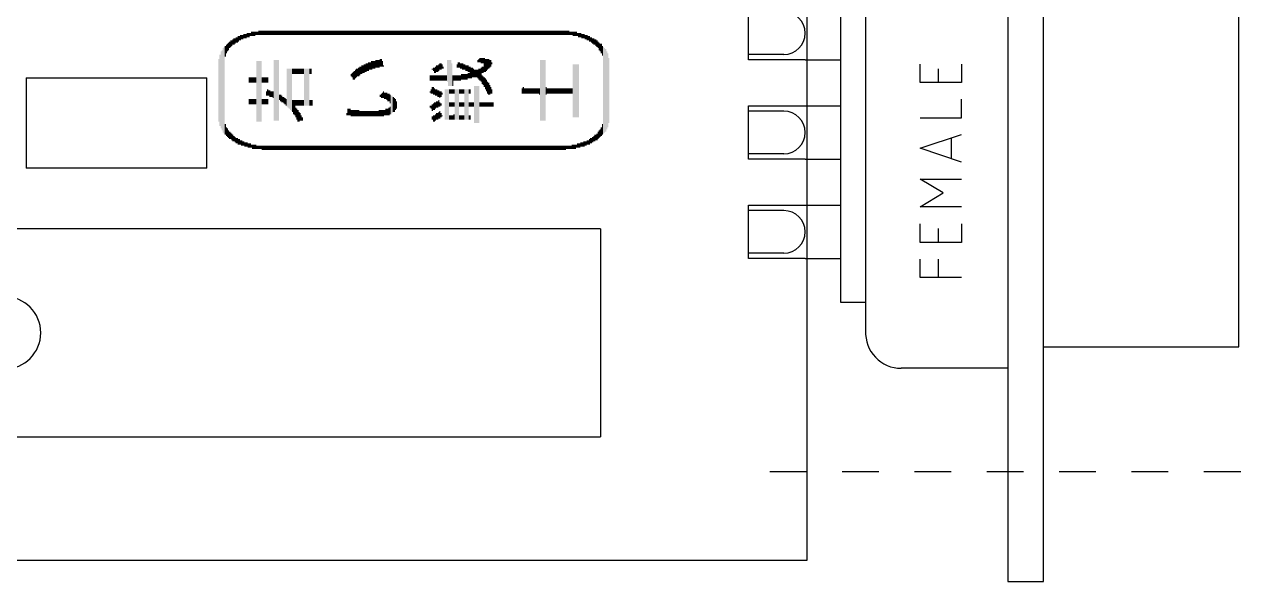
# Model space of a CAD drawing. Extents: x -12.2 to 54.6, y -5.6 to 69.1.
# Drawn here: x 5.98 to 40.2, y -5.6 to 10.07 of the extents above; entities that cross this region are included whole.
import ezdxf

# ---------------------------------------------------------------- set-up
doc = ezdxf.new("R2010")
doc.units = 0
for name, color, linetype in [('20', 30, 'CONTINUOUS'), ('21', 253, 'CONTINUOUS'), ('51', 253, 'CONTINUOUS')]:
    doc.layers.add(name, color=color, linetype=linetype)

# ---------------------------------------------------------------- blocks, each defined once
blk = doc.blocks.new('RECT')
blk.add_solid([(-0.5, -0.5), (0.5, -0.5), (-0.5, 0.5), (0.5, 0.5)])

msp = doc.modelspace()

# ---------------------------------------------------------------- linework, layer by layer
at = {"layer": '20'}
for p, q in [((28, -5), (28, 47)), ((0, -5), (28, -5))]:
    msp.add_line(p, q, dxfattribs=at)
at = {"layer": '21'}
for p, q in [((33.65, 41.6), (33.65, 0.4)), ((34.65, 1), (34.65, 41)), ((40.15, 1), (40.15, 41)), ((28.95, 2.25), (28.95, 39.75)), ((29.65, 39.75), (29.65, 2.25)), ((27.95, 9.074), (28.95, 9.074)), ((31.1808, 8.4372), (31.1808, 8.9565)), ((32.3492, 8.9565), (32.3492, 8.4372)), ((6.0325, 8.5725), (6.0325, 6.0325)), ((6.0325, 8.5725), (11.1125, 8.5725)), ((11.1125, 6.0325), (11.1125, 8.5725)), ((31.7001, 8.4372), (31.7001, 8.8267)), ((32.3492, 8.4372), (31.1808, 8.4372)), ((32.3492, 7.4466), (32.3492, 7.9659)), ((27.95, 7.78), (28.95, 7.78)), ((31.1808, 7.4466), (32.3492, 7.4466)), ((31.1808, 6.5878), (32.3492, 6.9773)), ((32.0571, 6.8799), (32.0571, 6.2957)), ((32.3492, 6.1983), (31.1808, 6.5878)), ((27.95, 6.28), (28.95, 6.28)), ((11.1125, 6.0325), (6.0325, 6.0325)), ((31.8299, 5.3305), (31.1808, 5.72)), ((31.1808, 5.72), (32.3492, 5.72)), ((31.1808, 4.941), (31.8299, 5.3305)), ((27.95, 4.986), (28.95, 4.986)), ((32.3492, 4.941), (31.1808, 4.941)), ((31.1808, 3.9414), (31.1808, 4.4607)), ((32.3492, 4.4607), (32.3492, 3.9414)), ((22.1933, 4.3197), (5.4293, 4.3197)), ((22.1933, 4.3197), (22.1933, -1.5223)), ((31.7001, 3.9414), (31.7001, 4.3309)), ((32.3492, 3.9414), (31.1808, 3.9414)), ((27.95, 3.486), (28.95, 3.486)), ((31.1808, 2.9508), (31.1808, 3.4701)), ((31.7001, 2.9508), (31.7001, 3.4701)), ((32.3492, 2.9508), (31.1808, 2.9508)), ((29.65, 2.25), (28.95, 2.25)), ((29.65, 2.25), (29.65, 1.45)), ((34.65, -5.6), (34.65, 1)), ((34.65, 1), (40.15, 1)), ((33.65, 0.4), (30.65, 0.4)), ((33.65, 0.4), (33.65, -5.6)), ((5.4293, -1.5223), (22.1933, -1.5223)), ((26.95, -2.5), (27.9857, -2.5)), ((28.9857, -2.5), (30.0214, -2.5)), ((31.0214, -2.5), (32.0571, -2.5)), ((33.0571, -2.5), (34.0929, -2.5)), ((35.0929, -2.5), (36.1286, -2.5)), ((37.1286, -2.5), (38.1643, -2.5)), ((39.1643, -2.5), (40.2, -2.5)), ((33.65, -5.6), (34.65, -5.6))]:
    msp.add_line(p, q, dxfattribs=at)
for centre, radius, start, end in [((5.4293, 1.3988), 1.016, 270, 90), ((30.6494, 1.4006), 1.0006, 177.1716, 270.034)]:
    msp.add_arc(centre, radius, start, end, dxfattribs=at)
at = {"layer": '51'}
for p, q in [((26.35, 9.224), (26.35, 10.424)), ((26.35, 9.074), (26.35, 9.224)), ((27.35, 9.224), (26.35, 9.224)), ((27.95, 9.074), (26.35, 9.074)), ((26.35, 7.63), (26.35, 7.78)), ((26.35, 7.78), (27.95, 7.78)), ((26.35, 6.43), (26.35, 7.63)), ((27.35, 7.63), (26.35, 7.63)), ((26.35, 6.28), (26.35, 6.43)), ((27.35, 6.43), (26.35, 6.43)), ((27.95, 6.28), (26.35, 6.28)), ((26.35, 4.836), (26.35, 4.986)), ((26.35, 4.986), (27.95, 4.986)), ((26.35, 3.636), (26.35, 4.836)), ((27.35, 4.836), (26.35, 4.836)), ((26.35, 3.486), (26.35, 3.636)), ((27.35, 3.636), (26.35, 3.636)), ((27.95, 3.486), (26.35, 3.486))]:
    msp.add_line(p, q, dxfattribs=at)
for centre in [(27.35, 9.824), (27.35, 7.03), (27.35, 4.236)]:
    msp.add_arc(centre, 0.6, 270, 90, dxfattribs=at)

# ---------------------------------------------------------------- block references
at = {"layer": '21', "yscale": 0.0305, "rotation": 90}
for p, xscale in [((11.7595, 9.4974), 0.1829), ((11.79, 9.5278), 0.1829), ((11.8205, 9.5431), 0.1524), ((11.8509, 9.5736), 0.1524), ((11.8814, 9.5888), 0.1829), ((11.9119, 9.604), 0.1524), ((11.9424, 9.6345), 0.1524), ((11.9729, 9.6345), 0.1524), ((12.0033, 9.665), 0.1524), ((12.0338, 9.6802), 0.1219), ((12.0643, 9.6955), 0.1524), ((12.0948, 9.7107), 0.1219), ((12.1253, 9.7107), 0.1219), ((12.1557, 9.7412), 0.1219), ((12.1862, 9.7412), 0.1219), ((12.2167, 9.7412), 0.1219), ((12.2472, 9.7717), 0.1219), ((12.2777, 9.7717), 0.1219), ((12.3081, 9.7717), 0.1219), ((12.3386, 9.7869), 0.0914), ((12.3691, 9.8022), 0.1219), ((12.3996, 9.8022), 0.1219), ((12.4301, 9.8022), 0.1219), ((12.4605, 9.8022), 0.1219), ((12.491, 9.8174), 0.0914), ((12.5215, 9.8174), 0.0914), ((12.552, 9.8174), 0.0914), ((12.5825, 9.8326), 0.1219), ((12.6129, 9.8326), 0.1219), ((12.6434, 9.8326), 0.1219), ((12.6739, 9.8326), 0.1219), ((12.7044, 9.8326), 0.1219), ((12.7349, 9.8326), 0.1219), ((12.7653, 9.8326), 0.1219), ((12.7958, 9.8326), 0.1219), ((12.8263, 9.8326), 0.1219), ((12.8568, 9.8326), 0.1219), ((12.8873, 9.8326), 0.1219), ((12.9177, 9.8326), 0.1219), ((12.9482, 9.8326), 0.1219), ((12.9787, 9.8326), 0.1219), ((13.0092, 9.8326), 0.1219), ((13.0397, 9.8326), 0.1219), ((13.0701, 9.8326), 0.1219), ((13.1006, 9.8326), 0.1219), ((13.1311, 9.8326), 0.1219), ((13.1616, 9.8326), 0.1219), ((13.1921, 9.8326), 0.1219), ((13.2225, 9.8326), 0.1219), ((13.253, 9.8326), 0.1219), ((13.2835, 9.8326), 0.1219), ((13.314, 9.8326), 0.1219), ((13.3445, 9.8326), 0.1219), ((13.3749, 9.8326), 0.1219), ((13.4054, 9.8326), 0.1219), ((13.4359, 9.8326), 0.1219), ((13.4664, 9.8326), 0.1219), ((13.4969, 9.8326), 0.1219), ((13.5273, 9.8326), 0.1219), ((13.5578, 9.8326), 0.1219), ((13.5883, 9.8326), 0.1219), ((13.6188, 9.8326), 0.1219), ((13.6493, 9.8326), 0.1219), ((13.6797, 9.8326), 0.1219), ((13.7102, 9.8326), 0.1219), ((13.7407, 9.8326), 0.1219), ((13.7712, 9.8326), 0.1219), ((13.8017, 9.8326), 0.1219), ((13.8321, 9.8326), 0.1219), ((13.8626, 9.8326), 0.1219), ((13.8931, 9.8326), 0.1219), ((13.9236, 9.8326), 0.1219), ((13.9541, 9.8326), 0.1219), ((13.9845, 9.8326), 0.1219), ((14.015, 9.8326), 0.1219), ((14.0455, 9.8326), 0.1219), ((14.076, 9.8326), 0.1219), ((14.1065, 9.8326), 0.1219), ((14.1369, 9.8326), 0.1219), ((14.1674, 9.8326), 0.1219), ((14.1979, 9.8326), 0.1219), ((14.2284, 9.8326), 0.1219), ((14.2589, 9.8326), 0.1219), ((14.2893, 9.8326), 0.1219), ((14.3198, 9.8326), 0.1219), ((14.3503, 9.8326), 0.1219), ((14.3808, 9.8326), 0.1219), ((14.4113, 9.8326), 0.1219), ((14.4417, 9.8326), 0.1219), ((14.4722, 9.8326), 0.1219), ((14.5027, 9.8326), 0.1219), ((14.5332, 9.8326), 0.1219), ((14.5637, 9.8326), 0.1219), ((14.5941, 9.8326), 0.1219), ((14.6246, 9.8326), 0.1219), ((14.6551, 9.8326), 0.1219), ((14.6856, 9.8326), 0.1219), ((14.7161, 9.8326), 0.1219), ((14.7465, 9.8326), 0.1219), ((14.777, 9.8326), 0.1219), ((14.8075, 9.8326), 0.1219), ((14.838, 9.8326), 0.1219), ((14.8685, 9.8326), 0.1219), ((14.8989, 9.8326), 0.1219), ((14.9294, 9.8326), 0.1219), ((14.9599, 9.8326), 0.1219), ((14.9904, 9.8326), 0.1219), ((15.0209, 9.8326), 0.1219), ((15.0513, 9.8326), 0.1219), ((15.0818, 9.8326), 0.1219), ((15.1123, 9.8326), 0.1219), ((15.1428, 9.8326), 0.1219), ((15.1733, 9.8326), 0.1219), ((15.2037, 9.8326), 0.1219), ((15.2342, 9.8326), 0.1219), ((15.2647, 9.8326), 0.1219), ((15.2952, 9.8326), 0.1219), ((15.3257, 9.8326), 0.1219), ((15.3561, 9.8326), 0.1219), ((15.3866, 9.8326), 0.1219), ((15.4171, 9.8326), 0.1219), ((15.4476, 9.8326), 0.1219), ((15.4781, 9.8326), 0.1219), ((15.5085, 9.8326), 0.1219), ((15.539, 9.8326), 0.1219), ((15.5695, 9.8326), 0.1219), ((15.6, 9.8326), 0.1219), ((15.6305, 9.8326), 0.1219), ((15.6609, 9.8326), 0.1219), ((15.6914, 9.8326), 0.1219), ((15.7219, 9.8326), 0.1219), ((15.7524, 9.8326), 0.1219), ((15.7829, 9.8326), 0.1219), ((15.8133, 9.8326), 0.1219), ((15.8438, 9.8326), 0.1219), ((15.8743, 9.8326), 0.1219), ((15.9048, 9.8326), 0.1219), ((15.9353, 9.8326), 0.1219), ((15.9657, 9.8326), 0.1219), ((15.9962, 9.8326), 0.1219), ((16.0267, 9.8326), 0.1219), ((16.0572, 9.8326), 0.1219), ((16.0877, 9.8326), 0.1219), ((16.1181, 9.8326), 0.1219), ((16.1486, 9.8326), 0.1219), ((16.1791, 9.8326), 0.1219), ((16.2096, 9.8326), 0.1219), ((16.2401, 9.8326), 0.1219), ((16.2705, 9.8326), 0.1219), ((16.301, 9.8326), 0.1219), ((16.3315, 9.8326), 0.1219), ((16.362, 9.8326), 0.1219), ((16.3925, 9.8326), 0.1219), ((16.4229, 9.8326), 0.1219), ((16.4534, 9.8326), 0.1219), ((16.4839, 9.8326), 0.1219), ((16.5144, 9.8326), 0.1219), ((16.5449, 9.8326), 0.1219), ((16.5753, 9.8326), 0.1219), ((16.6058, 9.8326), 0.1219), ((16.6363, 9.8326), 0.1219), ((16.6668, 9.8326), 0.1219), ((16.6973, 9.8326), 0.1219), ((16.7277, 9.8326), 0.1219), ((16.7582, 9.8326), 0.1219), ((16.7887, 9.8326), 0.1219), ((16.8192, 9.8326), 0.1219), ((16.8497, 9.8326), 0.1219), ((16.8801, 9.8326), 0.1219), ((16.9106, 9.8326), 0.1219), ((16.9411, 9.8326), 0.1219), ((16.9716, 9.8326), 0.1219), ((17.0021, 9.8326), 0.1219), ((17.0325, 9.8326), 0.1219), ((17.063, 9.8326), 0.1219), ((17.0935, 9.8326), 0.1219), ((17.124, 9.8326), 0.1219), ((17.1545, 9.8326), 0.1219), ((17.1849, 9.8326), 0.1219), ((17.2154, 9.8326), 0.1219), ((17.2459, 9.8326), 0.1219), ((17.2764, 9.8326), 0.1219), ((17.3069, 9.8326), 0.1219), ((17.3373, 9.8326), 0.1219), ((17.3678, 9.8326), 0.1219), ((17.3983, 9.8326), 0.1219), ((17.4288, 9.8326), 0.1219), ((17.4593, 9.8326), 0.1219), ((17.4897, 9.8326), 0.1219), ((17.5202, 9.8326), 0.1219), ((17.5507, 9.8326), 0.1219), ((17.5812, 9.8326), 0.1219), ((17.6117, 9.8326), 0.1219), ((17.6421, 9.8326), 0.1219), ((17.6726, 9.8326), 0.1219), ((17.7031, 9.8326), 0.1219), ((17.7336, 9.8326), 0.1219), ((17.7641, 9.8326), 0.1219), ((17.7945, 9.8326), 0.1219), ((17.825, 9.8326), 0.1219), ((17.8555, 9.8326), 0.1219), ((17.886, 9.8326), 0.1219), ((17.9165, 9.8326), 0.1219), ((17.9469, 9.8326), 0.1219), ((17.9774, 9.8326), 0.1219), ((18.0079, 9.8326), 0.1219), ((18.0384, 9.8326), 0.1219), ((18.0689, 9.8326), 0.1219), ((18.0993, 9.8326), 0.1219), ((18.1298, 9.8326), 0.1219), ((18.1603, 9.8326), 0.1219), ((18.1908, 9.8326), 0.1219), ((18.2213, 9.8326), 0.1219), ((18.2517, 9.8326), 0.1219), ((18.2822, 9.8326), 0.1219), ((18.3127, 9.8326), 0.1219), ((18.3432, 9.8326), 0.1219), ((18.3737, 9.8326), 0.1219), ((18.4041, 9.8326), 0.1219), ((18.4346, 9.8326), 0.1219), ((18.4651, 9.8326), 0.1219), ((18.4956, 9.8326), 0.1219), ((18.5261, 9.8326), 0.1219), ((18.5565, 9.8326), 0.1219), ((18.587, 9.8326), 0.1219), ((18.6175, 9.8326), 0.1219), ((18.648, 9.8326), 0.1219), ((18.6785, 9.8326), 0.1219), ((18.7089, 9.8326), 0.1219), ((18.7394, 9.8326), 0.1219), ((18.7699, 9.8326), 0.1219), ((18.8004, 9.8326), 0.1219), ((18.8309, 9.8326), 0.1219), ((18.8613, 9.8326), 0.1219), ((18.8918, 9.8326), 0.1219), ((18.9223, 9.8326), 0.1219), ((18.9528, 9.8326), 0.1219), ((18.9833, 9.8326), 0.1219), ((19.0137, 9.8326), 0.1219), ((19.0442, 9.8326), 0.1219), ((19.0747, 9.8326), 0.1219), ((19.1052, 9.8326), 0.1219), ((19.1357, 9.8326), 0.1219), ((19.1661, 9.8326), 0.1219), ((19.1966, 9.8326), 0.1219), ((19.2271, 9.8326), 0.1219), ((19.2576, 9.8326), 0.1219), ((19.2881, 9.8326), 0.1219), ((19.3185, 9.8326), 0.1219), ((19.349, 9.8326), 0.1219), ((19.3795, 9.8326), 0.1219), ((19.41, 9.8326), 0.1219), ((19.4405, 9.8326), 0.1219), ((19.4709, 9.8326), 0.1219), ((19.5014, 9.8326), 0.1219), ((19.5319, 9.8326), 0.1219), ((19.5624, 9.8326), 0.1219), ((19.5929, 9.8326), 0.1219), ((19.6233, 9.8326), 0.1219), ((19.6538, 9.8326), 0.1219), ((19.6843, 9.8326), 0.1219), ((19.7148, 9.8326), 0.1219), ((19.7453, 9.8326), 0.1219), ((19.7757, 9.8326), 0.1219), ((19.8062, 9.8326), 0.1219), ((19.8367, 9.8326), 0.1219), ((19.8672, 9.8326), 0.1219), ((19.8977, 9.8326), 0.1219), ((19.9281, 9.8326), 0.1219), ((19.9586, 9.8326), 0.1219), ((19.9891, 9.8326), 0.1219), ((20.0196, 9.8326), 0.1219), ((20.0501, 9.8326), 0.1219), ((20.0805, 9.8326), 0.1219), ((20.111, 9.8326), 0.1219), ((20.1415, 9.8326), 0.1219), ((20.172, 9.8326), 0.1219), ((20.2025, 9.8326), 0.1219), ((20.2329, 9.8326), 0.1219), ((20.2634, 9.8326), 0.1219), ((20.2939, 9.8326), 0.1219), ((20.3244, 9.8326), 0.1219), ((20.3549, 9.8326), 0.1219), ((20.3853, 9.8326), 0.1219), ((20.4158, 9.8326), 0.1219), ((20.4463, 9.8326), 0.1219), ((20.4768, 9.8326), 0.1219), ((20.5073, 9.8326), 0.1219), ((20.5377, 9.8326), 0.1219), ((20.5682, 9.8326), 0.1219), ((20.5987, 9.8326), 0.1219), ((20.6292, 9.8326), 0.1219), ((20.6597, 9.8326), 0.1219), ((20.6901, 9.8326), 0.1219), ((20.7206, 9.8326), 0.1219), ((20.7511, 9.8326), 0.1219), ((20.7816, 9.8326), 0.1219), ((20.8121, 9.8326), 0.1219), ((20.8425, 9.8326), 0.1219), ((20.873, 9.8326), 0.1219), ((20.9035, 9.8326), 0.1219), ((20.934, 9.8326), 0.1219), ((20.9645, 9.8326), 0.1219), ((20.9949, 9.8326), 0.1219), ((21.0254, 9.8326), 0.1219), ((21.0559, 9.8326), 0.1219), ((21.0864, 9.8326), 0.1219), ((21.1169, 9.8326), 0.1219), ((21.1473, 9.8326), 0.1219), ((21.1778, 9.8326), 0.1219), ((21.2083, 9.8326), 0.1219), ((21.2388, 9.8326), 0.1219), ((21.2693, 9.8326), 0.1219), ((21.2997, 9.8326), 0.1219), ((21.3302, 9.8174), 0.0914), ((21.3607, 9.8174), 0.0914), ((21.3912, 9.8174), 0.0914), ((21.4217, 9.8022), 0.1219), ((21.4521, 9.8022), 0.1219), ((21.4826, 9.8022), 0.1219), ((21.5131, 9.8022), 0.1219), ((21.5436, 9.7869), 0.0914), ((21.5741, 9.7717), 0.1219), ((21.6045, 9.7717), 0.1219), ((21.635, 9.7717), 0.1219), ((21.6655, 9.7412), 0.1219), ((21.696, 9.7412), 0.1219), ((21.7265, 9.7412), 0.1219), ((21.7569, 9.7107), 0.1219), ((21.7874, 9.7107), 0.1219), ((21.8179, 9.6955), 0.1524), ((21.8484, 9.6802), 0.1219), ((21.8789, 9.665), 0.1524), ((21.9093, 9.6498), 0.1219), ((21.9398, 9.6345), 0.1524), ((21.9703, 9.604), 0.1524), ((22.0008, 9.5888), 0.1829), ((22.0313, 9.5736), 0.1524), ((22.0617, 9.5583), 0.1829), ((22.0922, 9.5278), 0.1829), ((22.1227, 9.4974), 0.1829), ((11.5157, 8.2324), 2.1641), ((11.5461, 8.2172), 2.2555), ((11.5766, 8.2172), 2.3774), ((11.6071, 8.2172), 2.4384), ((11.6376, 9.3145), 0.3048), ((11.6681, 9.3754), 0.2438), ((11.6985, 9.4212), 0.2134), ((11.729, 9.4516), 0.2134), ((22.1532, 9.4516), 0.2134), ((22.1837, 9.4212), 0.2134), ((22.2141, 9.3907), 0.2743), ((22.2446, 9.3297), 0.2743), ((22.2751, 8.2172), 2.4384), ((22.3056, 8.2172), 2.3774), ((22.3361, 8.2172), 2.3165), ((22.3665, 8.2172), 2.1946), ((22.397, 8.2172), 2.0726), ((11.4547, 8.2172), 1.7678), ((11.4852, 8.2172), 2.0117), ((12.5215, 8.1867), 1.7069), ((12.552, 8.1867), 1.7069), ((12.5825, 8.1867), 1.7069), ((12.6129, 8.1867), 1.7069), ((12.6434, 8.1867), 1.7069), ((13.0092, 8.2172), 1.7069), ((13.0397, 8.2172), 1.7069), ((13.0701, 8.2172), 1.7069), ((13.1006, 8.2172), 1.7069), ((13.1311, 8.2172), 1.7069), ((15.4781, 8.7963), 0.2438), ((15.5085, 8.8116), 0.2134), ((15.539, 8.8268), 0.2438), ((15.5695, 8.842), 0.2134), ((15.6, 8.8573), 0.2438), ((15.6305, 8.8725), 0.2134), ((15.6609, 8.8878), 0.2438), ((15.6914, 8.903), 0.2134), ((15.7219, 8.903), 0.2134), ((15.7524, 8.9182), 0.2438), ((15.7829, 8.9335), 0.2134), ((15.8133, 8.9335), 0.2134), ((15.8438, 8.9335), 0.2134), ((15.8743, 8.964), 0.2134), ((15.9048, 8.964), 0.2134), ((15.9353, 8.964), 0.2134), ((15.9657, 8.964), 0.2134), ((15.9962, 8.9944), 0.2134), ((16.0267, 8.9944), 0.2134), ((16.0572, 8.964), 0.1524), ((16.0877, 8.903), 0.0305), ((17.5812, 8.8268), 0.1829), ((17.6117, 8.8268), 0.1829), ((17.6421, 8.8573), 0.1829), ((17.6726, 8.8878), 0.1829), ((17.7031, 8.8878), 0.1829), ((17.7336, 8.8878), 0.1219), ((17.886, 8.7658), 0.6096), ((17.9165, 8.7049), 0.7315), ((17.9469, 8.7049), 0.7315), ((17.9774, 8.7049), 0.7315), ((18.0079, 8.6592), 0.6401), ((18.1603, 8.903), 0.0914), ((18.1908, 8.9335), 0.1524), ((18.2213, 8.9335), 0.1524), ((18.2517, 8.903), 0.1524), ((18.2822, 8.903), 0.1524), ((18.3127, 8.8878), 0.1829), ((18.3432, 8.8725), 0.1524), ((18.3737, 8.8725), 0.1524), ((18.4041, 8.842), 0.1524), ((18.4346, 8.842), 0.1524), ((18.4651, 8.8268), 0.1829), ((18.7394, 9.0402), 0.061), ((18.7699, 9.0554), 0.0914), ((18.8004, 9.0706), 0.1219), ((18.8309, 9.0554), 0.1524), ((18.8613, 9.0554), 0.1524), ((18.8918, 9.0554), 0.1524), ((18.9223, 8.9335), 0.3962), ((18.9528, 8.9182), 0.3658), ((18.9833, 8.9335), 0.3353), ((19.0137, 8.9487), 0.3048), ((19.0442, 8.964), 0.2743), ((19.0747, 8.964), 0.2134), ((19.1052, 8.9792), 0.1829), ((19.1357, 8.9792), 0.061), ((20.5073, 8.2172), 1.7069), ((20.5377, 8.2172), 1.7069), ((20.5682, 8.2172), 1.7069), ((20.5987, 8.2172), 1.7069), ((20.6292, 8.2172), 1.7069), ((21.4217, 8.202), 1.4935), ((21.4521, 8.202), 1.4935), ((21.4826, 8.202), 1.4935), ((21.5131, 8.202), 1.4935), ((21.5436, 8.202), 1.4935), ((21.5741, 8.202), 1.4935), ((22.4275, 8.2172), 1.8288), ((12.3081, 8.5068), 0.1524), ((12.3386, 8.5068), 0.1524), ((12.3691, 8.5068), 0.1524), ((12.3996, 8.5068), 0.1524), ((12.4301, 8.5068), 0.1524), ((12.4605, 8.5068), 0.1524), ((12.491, 8.5068), 0.1524), ((12.6739, 8.5068), 0.1524), ((12.7044, 8.5068), 0.1524), ((12.7349, 8.5068), 0.1524), ((12.7653, 8.5068), 0.1524), ((12.7958, 8.5068), 0.1524), ((12.8263, 8.5068), 0.1524), ((13.3749, 8.2934), 1.0668), ((13.4054, 8.2782), 1.0973), ((13.4359, 8.2629), 1.1278), ((13.4664, 8.2477), 1.1582), ((13.4969, 8.2324), 1.1887), ((13.5273, 8.7506), 0.1524), ((13.5578, 8.7506), 0.1524), ((13.5883, 8.7506), 0.1524), ((13.6188, 8.7506), 0.1524), ((13.6493, 8.7506), 0.1524), ((13.6797, 8.7506), 0.1524), ((13.7102, 8.7506), 0.1524), ((13.7407, 8.7506), 0.1524), ((13.7712, 8.7506), 0.1524), ((13.8017, 8.7506), 0.1524), ((13.8321, 8.7506), 0.1524), ((13.8626, 8.3086), 1.0363), ((13.8931, 8.3086), 1.0363), ((13.9236, 8.3086), 1.0363), ((13.9541, 8.3086), 1.0363), ((13.9845, 8.3086), 1.0363), ((14.015, 8.7506), 0.1524), ((14.0455, 8.7506), 0.1524), ((15.1733, 8.6439), 0.061), ((15.2037, 8.6439), 0.1219), ((15.2342, 8.6287), 0.2134), ((15.2647, 8.6439), 0.2438), ((15.2952, 8.6744), 0.2438), ((15.3257, 8.7049), 0.2438), ((15.3561, 8.7201), 0.2134), ((15.3866, 8.7354), 0.2438), ((15.4171, 8.7658), 0.2438), ((15.4476, 8.7811), 0.2134), ((17.3983, 8.5677), 0.1524), ((17.4288, 8.5677), 0.1524), ((17.4593, 8.8116), 0.0305), ((17.4593, 8.5677), 0.1524), ((17.4897, 8.8116), 0.0914), ((17.4897, 8.5677), 0.1524), ((17.5202, 8.7811), 0.1524), ((17.5202, 8.5677), 0.1524), ((17.5507, 8.7963), 0.1829), ((17.5507, 8.5677), 0.1524), ((17.5812, 8.5677), 0.1524), ((17.6117, 8.5677), 0.1524), ((17.6421, 8.5677), 0.1524), ((17.6726, 8.5677), 0.1524), ((17.7031, 8.5677), 0.1524), ((17.7336, 8.5677), 0.1524), ((17.7641, 8.8573), 0.061), ((17.7641, 8.5677), 0.1524), ((17.7945, 8.5677), 0.1524), ((17.825, 8.5677), 0.1524), ((17.8555, 8.5677), 0.1524), ((18.0384, 8.4915), 0.3048), ((18.0689, 8.5677), 0.1524), ((18.0993, 8.5677), 0.1524), ((18.1298, 8.5677), 0.1524), ((18.1603, 8.5677), 0.1524), ((18.1908, 8.5677), 0.1524), ((18.2213, 8.5677), 0.1524), ((18.2517, 8.5677), 0.1524), ((18.2822, 8.5982), 0.1524), ((18.3127, 8.5982), 0.1524), ((18.3432, 8.5982), 0.1524), ((18.3737, 8.5982), 0.1524), ((18.4041, 8.5982), 0.1524), ((18.4346, 8.5982), 0.1524), ((18.4651, 8.6287), 0.1524), ((18.4956, 8.8116), 0.1524), ((18.4956, 8.6287), 0.1524), ((18.5261, 8.7201), 0.3353), ((18.5565, 8.7049), 0.3048), ((18.587, 8.7201), 0.2743), ((18.6175, 8.7049), 0.2438), ((18.648, 8.6896), 0.2134), ((18.6785, 8.6896), 0.2134), ((18.7089, 8.6896), 0.2134), ((18.7394, 8.6744), 0.2438), ((18.7699, 8.6744), 0.3048), ((18.8004, 8.6592), 0.3353), ((18.8309, 8.6592), 0.3962), ((18.8613, 8.7963), 0.1829), ((18.8613, 8.522), 0.2438), ((18.8918, 8.7963), 0.1829), ((18.8918, 8.4915), 0.2438), ((18.9223, 8.4458), 0.2743), ((12.8263, 8.1562), 0.1829), ((12.8568, 8.141), 0.1524), ((12.8873, 8.1258), 0.1829), ((17.4288, 8.1867), 0.1219), ((17.4593, 8.2172), 0.1829), ((17.4897, 8.202), 0.2134), ((17.5202, 8.1867), 0.1829), ((17.5507, 8.1562), 0.1829), ((17.5812, 8.1562), 0.1829), ((17.6117, 8.1258), 0.1829), ((17.6421, 8.1258), 0.1829), ((17.825, 7.821), 0.8534), ((17.8555, 7.821), 0.8534), ((17.886, 7.821), 0.8534), ((17.9165, 7.821), 0.8534), ((17.9469, 8.1867), 0.1219), ((17.9774, 8.1867), 0.1219), ((18.0079, 8.1867), 0.1219), ((18.0384, 8.1867), 0.1219), ((18.0689, 8.1867), 0.1219), ((18.0993, 7.821), 0.8534), ((18.1298, 7.821), 0.8534), ((18.1603, 7.821), 0.8534), ((18.1908, 7.821), 0.8534), ((18.2213, 8.1867), 0.1219), ((18.2517, 8.1867), 0.1219), ((18.2822, 8.1867), 0.1219), ((18.3127, 8.1867), 0.1219), ((18.3432, 8.1867), 0.1219), ((18.3737, 7.821), 0.8534), ((18.4041, 7.821), 0.8534), ((18.4346, 7.821), 0.8534), ((18.4651, 7.821), 0.8534), ((18.4956, 8.1867), 0.1219), ((18.5261, 8.1867), 0.1219), ((18.648, 7.821), 1.0363), ((18.6785, 7.821), 1.0363), ((18.7089, 7.821), 1.0363), ((18.7394, 7.821), 1.0363), ((18.7699, 7.821), 1.0363), ((18.9528, 8.4001), 0.3048), ((18.9833, 8.3544), 0.3353), ((19.0137, 8.2934), 0.3353), ((19.0442, 8.2629), 0.3353), ((19.0747, 8.2324), 0.2743), ((19.1052, 8.2172), 0.1829), ((19.1357, 8.1867), 0.1219), ((19.9891, 8.202), 0.1524), ((20.0196, 8.2172), 0.1829), ((20.0501, 8.202), 0.1524), ((20.0805, 8.202), 0.1524), ((20.111, 8.202), 0.1524), ((20.1415, 8.202), 0.1524), ((20.172, 8.202), 0.1524), ((20.2025, 8.202), 0.1524), ((20.2329, 8.202), 0.1524), ((20.2634, 8.202), 0.1524), ((20.2939, 8.202), 0.1524), ((20.3244, 8.202), 0.1524), ((20.3549, 8.202), 0.1524), ((20.3853, 8.202), 0.1524), ((20.4158, 8.202), 0.1524), ((20.4463, 8.202), 0.1524), ((20.4768, 8.1867), 0.1829), ((20.6597, 8.202), 0.2134), ((20.6901, 8.202), 0.1524), ((20.7206, 8.202), 0.1524), ((20.7511, 8.202), 0.1524), ((20.7816, 8.202), 0.1524), ((20.8121, 8.202), 0.1524), ((20.8425, 8.202), 0.1524), ((20.873, 8.202), 0.1524), ((20.9035, 8.202), 0.1524), ((20.934, 8.202), 0.1524), ((20.9645, 8.202), 0.1524), ((20.9949, 8.202), 0.1524), ((21.0254, 8.202), 0.1524), ((21.0559, 8.202), 0.1524), ((21.0864, 8.202), 0.1524), ((21.1169, 8.202), 0.1524), ((21.1473, 8.202), 0.1524), ((21.1778, 8.202), 0.1524), ((21.2083, 8.202), 0.1524), ((21.2388, 8.202), 0.1524), ((21.2693, 8.202), 0.1524), ((21.2997, 8.202), 0.1524), ((21.3302, 8.202), 0.1524), ((21.3607, 8.202), 0.1524), ((21.3912, 8.202), 0.1524), ((12.3081, 7.8972), 0.1524), ((12.3386, 7.8972), 0.1524), ((12.3691, 7.8972), 0.1524), ((12.3996, 7.8972), 0.1524), ((12.4301, 7.8972), 0.1524), ((12.4605, 7.8972), 0.1524), ((12.491, 7.8972), 0.1524), ((12.6739, 7.8972), 0.1524), ((12.7044, 7.8972), 0.1524), ((12.7349, 7.8972), 0.1524), ((12.7653, 7.8972), 0.1524), ((12.7958, 8.1258), 0.1219), ((12.7958, 7.8972), 0.1524), ((12.8263, 7.8972), 0.1524), ((12.9177, 8.1105), 0.1524), ((12.9482, 8.1105), 0.1524), ((12.9787, 8.0953), 0.1829), ((13.1616, 8.0191), 0.1524), ((13.1921, 8.0038), 0.1829), ((13.2225, 7.9734), 0.1829), ((13.253, 7.9581), 0.1524), ((13.2835, 7.9429), 0.1829), ((13.314, 7.9124), 0.1829), ((13.3445, 7.8819), 0.1829), ((13.5273, 7.7752), 0.3353), ((13.5578, 7.7448), 0.3962), ((13.5883, 7.7295), 0.4267), ((13.6188, 7.8667), 0.1524), ((13.6493, 7.8667), 0.1524), ((13.6797, 7.8667), 0.1524), ((13.7102, 7.8667), 0.1524), ((13.7407, 7.8667), 0.1524), ((13.7712, 7.8667), 0.1524), ((13.8017, 7.8667), 0.1524), ((13.8321, 7.8667), 0.1524), ((14.015, 7.8667), 0.1524), ((14.0455, 7.8667), 0.1524), ((14.076, 7.8667), 0.1524), ((15.9962, 8.0648), 0.061), ((16.0267, 8.0648), 0.1219), ((16.0572, 8.08), 0.1524), ((16.0877, 8.0953), 0.1829), ((16.1181, 8.0648), 0.1829), ((16.1486, 8.0648), 0.1829), ((16.1791, 8.0496), 0.2134), ((16.2096, 8.0191), 0.2134), ((16.2401, 8.0191), 0.2134), ((16.2705, 7.9734), 0.2438), ((16.301, 7.8057), 0.5182), ((16.3315, 7.821), 0.4877), ((16.362, 7.821), 0.4267), ((16.3925, 7.8057), 0.3962), ((16.4229, 7.821), 0.3048), ((16.4534, 7.8057), 0.2134), ((17.3983, 8.1715), 0.0305), ((17.5202, 7.7752), 0.2134), ((17.5507, 7.7905), 0.1829), ((17.5812, 7.821), 0.1829), ((17.6117, 7.821), 0.1829), ((17.6421, 7.8514), 0.1829), ((17.6726, 8.0953), 0.1829), ((17.6726, 7.821), 0.1219), ((17.7031, 8.1105), 0.1524), ((17.7336, 8.1258), 0.061), ((17.9469, 7.821), 0.1219), ((17.9774, 7.821), 0.1219), ((18.0079, 7.821), 0.1219), ((18.0384, 7.821), 0.1219), ((18.0689, 7.821), 0.1219), ((18.2213, 7.821), 0.1219), ((18.2517, 7.821), 0.1219), ((18.2822, 7.821), 0.1219), ((18.3127, 7.821), 0.1219), ((18.3432, 7.821), 0.1219), ((18.4956, 7.821), 0.1219), ((18.5261, 7.821), 0.1219), ((18.5565, 7.821), 0.1219), ((18.587, 7.821), 0.1219), ((18.6175, 7.821), 0.1219), ((18.8004, 7.821), 0.1219), ((18.8309, 7.821), 0.1219), ((18.8613, 7.821), 0.1219), ((18.8918, 7.821), 0.1219), ((18.9223, 7.821), 0.1219), ((18.9528, 7.821), 0.1219), ((18.9833, 7.821), 0.1219), ((19.0137, 7.821), 0.1219), ((19.0442, 7.821), 0.1219), ((19.0747, 7.821), 0.1219), ((19.1052, 7.821), 0.1219), ((19.1357, 7.821), 0.1219), ((19.1661, 7.821), 0.1219), ((13.6188, 7.5924), 0.2743), ((13.6493, 7.5466), 0.3048), ((13.6797, 7.5009), 0.3353), ((13.7102, 7.4704), 0.2743), ((13.7407, 7.4704), 0.2134), ((15.0513, 7.5466), 0.061), ((15.0818, 7.6076), 0.1829), ((15.1123, 7.6076), 0.1829), ((15.1428, 7.6076), 0.1829), ((15.1733, 7.5771), 0.1829), ((15.2037, 7.5771), 0.1829), ((15.2342, 7.5771), 0.1829), ((15.2647, 7.5771), 0.1829), ((15.2952, 7.5771), 0.1829), ((15.3257, 7.5771), 0.1829), ((15.3561, 7.5771), 0.1829), ((15.3866, 7.5771), 0.1829), ((15.4171, 7.5619), 0.1524), ((15.4476, 7.5619), 0.1524), ((15.4781, 7.5619), 0.1524), ((15.5085, 7.5619), 0.1524), ((15.539, 7.5619), 0.1524), ((15.5695, 7.5619), 0.1524), ((15.6, 7.5619), 0.1524), ((15.6305, 7.5619), 0.1524), ((15.6609, 7.5619), 0.1524), ((15.6914, 7.5619), 0.1524), ((15.7219, 7.5619), 0.1524), ((15.7524, 7.5619), 0.1524), ((15.7829, 7.5619), 0.1524), ((15.8133, 7.5619), 0.1524), ((15.8438, 7.5619), 0.1524), ((15.8743, 7.5619), 0.1524), ((15.9048, 7.5619), 0.1524), ((15.9353, 7.5619), 0.1524), ((15.9657, 7.5771), 0.1829), ((15.9962, 7.5771), 0.1829), ((16.0267, 7.5771), 0.1829), ((16.0572, 7.5771), 0.1829), ((16.0877, 7.5771), 0.1829), ((16.1181, 7.5924), 0.1524), ((16.1486, 7.6076), 0.1829), ((16.1791, 7.6076), 0.1829), ((16.2096, 7.6076), 0.1829), ((16.2401, 7.6228), 0.2134), ((16.2705, 7.6533), 0.2134), ((17.3983, 7.76), 0.061), ((17.4288, 7.7448), 0.0914), ((17.4593, 7.7295), 0.1829), ((17.4897, 7.76), 0.1829), ((17.5507, 7.4552), 0.1829), ((17.5812, 7.4857), 0.1829), ((17.6117, 7.4857), 0.1829), ((17.6421, 7.5162), 0.1829), ((17.6726, 7.5314), 0.2134), ((17.7031, 7.821), 0.061), ((17.7031, 7.5162), 0.1219), ((18.0689, 7.4704), 0.1524), ((11.6376, 7.1199), 0.3048), ((13.7712, 7.44), 0.1524), ((13.8017, 7.4095), 0.0914), ((17.4593, 7.44), 0.0914), ((17.4897, 7.4247), 0.1829), ((17.5202, 7.4247), 0.1829), ((17.7336, 7.5009), 0.0305), ((17.9469, 7.4552), 0.1219), ((17.9774, 7.4552), 0.1219), ((18.0079, 7.4552), 0.1219), ((18.0384, 7.4552), 0.1219), ((18.2213, 7.4552), 0.1219), ((18.2517, 7.4552), 0.1219), ((18.2822, 7.4552), 0.1219), ((18.3127, 7.4552), 0.1219), ((18.3432, 7.4552), 0.1219), ((18.4956, 7.4552), 0.1219), ((18.5261, 7.4552), 0.1219), ((22.2446, 7.1199), 0.3048), ((11.6681, 7.059), 0.2438), ((11.6985, 7.0285), 0.2438), ((11.729, 6.9828), 0.2134), ((11.7595, 6.9523), 0.2134), ((11.79, 6.937), 0.1829), ((11.8205, 6.9066), 0.1829), ((11.8509, 6.8761), 0.1829), ((11.8814, 6.8608), 0.1524), ((11.9119, 6.8304), 0.1524), ((11.9424, 6.7999), 0.1524), ((11.9729, 6.7999), 0.1524), ((12.0033, 6.7694), 0.1524), ((12.0338, 6.7694), 0.1524), ((21.8789, 6.7694), 0.1524), ((21.9093, 6.7999), 0.1524), ((21.9398, 6.7999), 0.1524), ((21.9703, 6.8304), 0.1524), ((22.0008, 6.8608), 0.1524), ((22.0313, 6.8761), 0.1829), ((22.0617, 6.8913), 0.1524), ((22.0922, 6.9066), 0.1829), ((22.1227, 6.9523), 0.2134), ((22.1532, 6.9828), 0.2134), ((22.1837, 7.0132), 0.2134), ((22.2141, 7.059), 0.2438), ((12.0643, 6.7542), 0.1219), ((12.0948, 6.7389), 0.1524), ((12.1253, 6.7237), 0.1219), ((12.1557, 6.7237), 0.1219), ((12.1862, 6.6932), 0.1219), ((12.2167, 6.6932), 0.1219), ((12.2472, 6.6932), 0.1219), ((12.2777, 6.6627), 0.1219), ((12.3081, 6.6627), 0.1219), ((12.3386, 6.6627), 0.1219), ((12.3691, 6.6475), 0.0914), ((12.3996, 6.6322), 0.1219), ((12.4301, 6.6322), 0.1219), ((12.4605, 6.6322), 0.1219), ((12.491, 6.6322), 0.1219), ((12.5215, 6.617), 0.0914), ((12.552, 6.617), 0.0914), ((12.5825, 6.617), 0.0914), ((12.6129, 6.617), 0.0914), ((12.6434, 6.617), 0.0914), ((12.6739, 6.6018), 0.1219), ((12.7044, 6.6018), 0.1219), ((12.7349, 6.6018), 0.1219), ((12.7653, 6.6018), 0.1219), ((12.7958, 6.6018), 0.1219), ((12.8263, 6.6018), 0.1219), ((12.8568, 6.6018), 0.1219), ((12.8873, 6.6018), 0.1219), ((12.9177, 6.6018), 0.1219), ((12.9482, 6.6018), 0.1219), ((12.9787, 6.6018), 0.1219), ((13.0092, 6.6018), 0.1219), ((13.0397, 6.6018), 0.1219), ((13.0701, 6.6018), 0.1219), ((13.1006, 6.6018), 0.1219), ((13.1311, 6.6018), 0.1219), ((13.1616, 6.6018), 0.1219), ((13.1921, 6.6018), 0.1219), ((13.2225, 6.6018), 0.1219), ((13.253, 6.6018), 0.1219), ((13.2835, 6.6018), 0.1219), ((13.314, 6.6018), 0.1219), ((13.3445, 6.6018), 0.1219), ((13.3749, 6.6018), 0.1219), ((13.4054, 6.6018), 0.1219), ((13.4359, 6.6018), 0.1219), ((13.4664, 6.6018), 0.1219), ((13.4969, 6.6018), 0.1219), ((13.5273, 6.6018), 0.1219), ((13.5578, 6.6018), 0.1219), ((13.5883, 6.6018), 0.1219), ((13.6188, 6.6018), 0.1219), ((13.6493, 6.6018), 0.1219), ((13.6797, 6.6018), 0.1219), ((13.7102, 6.6018), 0.1219), ((13.7407, 6.6018), 0.1219), ((13.7712, 6.6018), 0.1219), ((13.8017, 6.6018), 0.1219), ((13.8321, 6.6018), 0.1219), ((13.8626, 6.6018), 0.1219), ((13.8931, 6.6018), 0.1219), ((13.9236, 6.6018), 0.1219), ((13.9541, 6.6018), 0.1219), ((13.9845, 6.6018), 0.1219), ((14.015, 6.6018), 0.1219), ((14.0455, 6.6018), 0.1219), ((14.076, 6.6018), 0.1219), ((14.1065, 6.6018), 0.1219), ((14.1369, 6.6018), 0.1219), ((14.1674, 6.6018), 0.1219), ((14.1979, 6.6018), 0.1219), ((14.2284, 6.6018), 0.1219), ((14.2589, 6.6018), 0.1219), ((14.2893, 6.6018), 0.1219), ((14.3198, 6.6018), 0.1219), ((14.3503, 6.6018), 0.1219), ((14.3808, 6.6018), 0.1219), ((14.4113, 6.6018), 0.1219), ((14.4417, 6.6018), 0.1219), ((14.4722, 6.6018), 0.1219), ((14.5027, 6.6018), 0.1219), ((14.5332, 6.6018), 0.1219), ((14.5637, 6.6018), 0.1219), ((14.5941, 6.6018), 0.1219), ((14.6246, 6.6018), 0.1219), ((14.6551, 6.6018), 0.1219), ((14.6856, 6.6018), 0.1219), ((14.7161, 6.6018), 0.1219), ((14.7465, 6.6018), 0.1219), ((14.777, 6.6018), 0.1219), ((14.8075, 6.6018), 0.1219), ((14.838, 6.6018), 0.1219), ((14.8685, 6.6018), 0.1219), ((14.8989, 6.6018), 0.1219), ((14.9294, 6.6018), 0.1219), ((14.9599, 6.6018), 0.1219), ((14.9904, 6.6018), 0.1219), ((15.0209, 6.6018), 0.1219), ((15.0513, 6.6018), 0.1219), ((15.0818, 6.6018), 0.1219), ((15.1123, 6.6018), 0.1219), ((15.1428, 6.6018), 0.1219), ((15.1733, 6.6018), 0.1219), ((15.2037, 6.6018), 0.1219), ((15.2342, 6.6018), 0.1219), ((15.2647, 6.6018), 0.1219), ((15.2952, 6.6018), 0.1219), ((15.3257, 6.6018), 0.1219), ((15.3561, 6.6018), 0.1219), ((15.3866, 6.6018), 0.1219), ((15.4171, 6.6018), 0.1219), ((15.4476, 6.6018), 0.1219), ((15.4781, 6.6018), 0.1219), ((15.5085, 6.6018), 0.1219), ((15.539, 6.6018), 0.1219), ((15.5695, 6.6018), 0.1219), ((15.6, 6.6018), 0.1219), ((15.6305, 6.6018), 0.1219), ((15.6609, 6.6018), 0.1219), ((15.6914, 6.6018), 0.1219), ((15.7219, 6.6018), 0.1219), ((15.7524, 6.6018), 0.1219), ((15.7829, 6.6018), 0.1219), ((15.8133, 6.6018), 0.1219), ((15.8438, 6.6018), 0.1219), ((15.8743, 6.6018), 0.1219), ((15.9048, 6.6018), 0.1219), ((15.9353, 6.6018), 0.1219), ((15.9657, 6.6018), 0.1219), ((15.9962, 6.6018), 0.1219), ((16.0267, 6.6018), 0.1219), ((16.0572, 6.6018), 0.1219), ((16.0877, 6.6018), 0.1219), ((16.1181, 6.6018), 0.1219), ((16.1486, 6.6018), 0.1219), ((16.1791, 6.6018), 0.1219), ((16.2096, 6.6018), 0.1219), ((16.2401, 6.6018), 0.1219), ((16.2705, 6.6018), 0.1219), ((16.301, 6.6018), 0.1219), ((16.3315, 6.6018), 0.1219), ((16.362, 6.6018), 0.1219), ((16.3925, 6.6018), 0.1219), ((16.4229, 6.6018), 0.1219), ((16.4534, 6.6018), 0.1219), ((16.4839, 6.6018), 0.1219), ((16.5144, 6.6018), 0.1219), ((16.5449, 6.6018), 0.1219), ((16.5753, 6.6018), 0.1219), ((16.6058, 6.6018), 0.1219), ((16.6363, 6.6018), 0.1219), ((16.6668, 6.6018), 0.1219), ((16.6973, 6.6018), 0.1219), ((16.7277, 6.6018), 0.1219), ((16.7582, 6.6018), 0.1219), ((16.7887, 6.6018), 0.1219), ((16.8192, 6.6018), 0.1219), ((16.8497, 6.6018), 0.1219), ((16.8801, 6.6018), 0.1219), ((16.9106, 6.6018), 0.1219), ((16.9411, 6.6018), 0.1219), ((16.9716, 6.6018), 0.1219), ((17.0021, 6.6018), 0.1219), ((17.0325, 6.6018), 0.1219), ((17.063, 6.6018), 0.1219), ((17.0935, 6.6018), 0.1219), ((17.124, 6.6018), 0.1219), ((17.1545, 6.6018), 0.1219), ((17.1849, 6.6018), 0.1219), ((17.2154, 6.6018), 0.1219), ((17.2459, 6.6018), 0.1219), ((17.2764, 6.6018), 0.1219), ((17.3069, 6.6018), 0.1219), ((17.3373, 6.6018), 0.1219), ((17.3678, 6.6018), 0.1219), ((17.3983, 6.6018), 0.1219), ((17.4288, 6.6018), 0.1219), ((17.4593, 6.6018), 0.1219), ((17.4897, 6.6018), 0.1219), ((17.5202, 6.6018), 0.1219), ((17.5507, 6.6018), 0.1219), ((17.5812, 6.6018), 0.1219), ((17.6117, 6.6018), 0.1219), ((17.6421, 6.6018), 0.1219), ((17.6726, 6.6018), 0.1219), ((17.7031, 6.6018), 0.1219), ((17.7336, 6.6018), 0.1219), ((17.7641, 6.6018), 0.1219), ((17.7945, 6.6018), 0.1219), ((17.825, 6.6018), 0.1219), ((17.8555, 6.6018), 0.1219), ((17.886, 6.6018), 0.1219), ((17.9165, 6.6018), 0.1219), ((17.9469, 6.6018), 0.1219), ((17.9774, 6.6018), 0.1219), ((18.0079, 6.6018), 0.1219), ((18.0384, 6.6018), 0.1219), ((18.0689, 6.6018), 0.1219), ((18.0993, 6.6018), 0.1219), ((18.1298, 6.6018), 0.1219), ((18.1603, 6.6018), 0.1219), ((18.1908, 6.6018), 0.1219), ((18.2213, 6.6018), 0.1219), ((18.2517, 6.6018), 0.1219), ((18.2822, 6.6018), 0.1219), ((18.3127, 6.6018), 0.1219), ((18.3432, 6.6018), 0.1219), ((18.3737, 6.6018), 0.1219), ((18.4041, 6.6018), 0.1219), ((18.4346, 6.6018), 0.1219), ((18.4651, 6.6018), 0.1219), ((18.4956, 6.6018), 0.1219), ((18.5261, 6.6018), 0.1219), ((18.5565, 6.6018), 0.1219), ((18.587, 6.6018), 0.1219), ((18.6175, 6.6018), 0.1219), ((18.648, 6.6018), 0.1219), ((18.6785, 6.6018), 0.1219), ((18.7089, 6.6018), 0.1219), ((18.7394, 6.6018), 0.1219), ((18.7699, 6.6018), 0.1219), ((18.8004, 6.6018), 0.1219), ((18.8309, 6.6018), 0.1219), ((18.8613, 6.6018), 0.1219), ((18.8918, 6.6018), 0.1219), ((18.9223, 6.6018), 0.1219), ((18.9528, 6.6018), 0.1219), ((18.9833, 6.6018), 0.1219), ((19.0137, 6.6018), 0.1219), ((19.0442, 6.6018), 0.1219), ((19.0747, 6.6018), 0.1219), ((19.1052, 6.6018), 0.1219), ((19.1357, 6.6018), 0.1219), ((19.1661, 6.6018), 0.1219), ((19.1966, 6.6018), 0.1219), ((19.2271, 6.6018), 0.1219), ((19.2576, 6.6018), 0.1219), ((19.2881, 6.6018), 0.1219), ((19.3185, 6.6018), 0.1219), ((19.349, 6.6018), 0.1219), ((19.3795, 6.6018), 0.1219), ((19.41, 6.6018), 0.1219), ((19.4405, 6.6018), 0.1219), ((19.4709, 6.6018), 0.1219), ((19.5014, 6.6018), 0.1219), ((19.5319, 6.6018), 0.1219), ((19.5624, 6.6018), 0.1219), ((19.5929, 6.6018), 0.1219), ((19.6233, 6.6018), 0.1219), ((19.6538, 6.6018), 0.1219), ((19.6843, 6.6018), 0.1219), ((19.7148, 6.6018), 0.1219), ((19.7453, 6.6018), 0.1219), ((19.7757, 6.6018), 0.1219), ((19.8062, 6.6018), 0.1219), ((19.8367, 6.6018), 0.1219), ((19.8672, 6.6018), 0.1219), ((19.8977, 6.6018), 0.1219), ((19.9281, 6.6018), 0.1219), ((19.9586, 6.6018), 0.1219), ((19.9891, 6.6018), 0.1219), ((20.0196, 6.6018), 0.1219), ((20.0501, 6.6018), 0.1219), ((20.0805, 6.6018), 0.1219), ((20.111, 6.6018), 0.1219), ((20.1415, 6.6018), 0.1219), ((20.172, 6.6018), 0.1219), ((20.2025, 6.6018), 0.1219), ((20.2329, 6.6018), 0.1219), ((20.2634, 6.6018), 0.1219), ((20.2939, 6.6018), 0.1219), ((20.3244, 6.6018), 0.1219), ((20.3549, 6.6018), 0.1219), ((20.3853, 6.6018), 0.1219), ((20.4158, 6.6018), 0.1219), ((20.4463, 6.6018), 0.1219), ((20.4768, 6.6018), 0.1219), ((20.5073, 6.6018), 0.1219), ((20.5377, 6.6018), 0.1219), ((20.5682, 6.6018), 0.1219), ((20.5987, 6.6018), 0.1219), ((20.6292, 6.6018), 0.1219), ((20.6597, 6.6018), 0.1219), ((20.6901, 6.6018), 0.1219), ((20.7206, 6.6018), 0.1219), ((20.7511, 6.6018), 0.1219), ((20.7816, 6.6018), 0.1219), ((20.8121, 6.6018), 0.1219), ((20.8425, 6.6018), 0.1219), ((20.873, 6.6018), 0.1219), ((20.9035, 6.6018), 0.1219), ((20.934, 6.6018), 0.1219), ((20.9645, 6.6018), 0.1219), ((20.9949, 6.6018), 0.1219), ((21.0254, 6.6018), 0.1219), ((21.0559, 6.6018), 0.1219), ((21.0864, 6.6018), 0.1219), ((21.1169, 6.6018), 0.1219), ((21.1473, 6.6018), 0.1219), ((21.1778, 6.6018), 0.1219), ((21.2083, 6.6018), 0.1219), ((21.2388, 6.617), 0.0914), ((21.2693, 6.617), 0.0914), ((21.2997, 6.617), 0.0914), ((21.3302, 6.617), 0.0914), ((21.3607, 6.617), 0.0914), ((21.3912, 6.6322), 0.1219), ((21.4217, 6.6322), 0.1219), ((21.4521, 6.6322), 0.1219), ((21.4826, 6.6322), 0.1219), ((21.5131, 6.6475), 0.0914), ((21.5436, 6.6627), 0.1219), ((21.5741, 6.6627), 0.1219), ((21.6045, 6.6627), 0.1219), ((21.635, 6.6932), 0.1219), ((21.6655, 6.6932), 0.1219), ((21.696, 6.6932), 0.1219), ((21.7265, 6.7084), 0.1524), ((21.7569, 6.7237), 0.1219), ((21.7874, 6.7237), 0.1219), ((21.8179, 6.7542), 0.1219), ((21.8484, 6.7542), 0.1219)]:
    msp.add_blockref('RECT', p, dxfattribs=dict(at, xscale=xscale))

doc.saveas('drawing.dxf')
